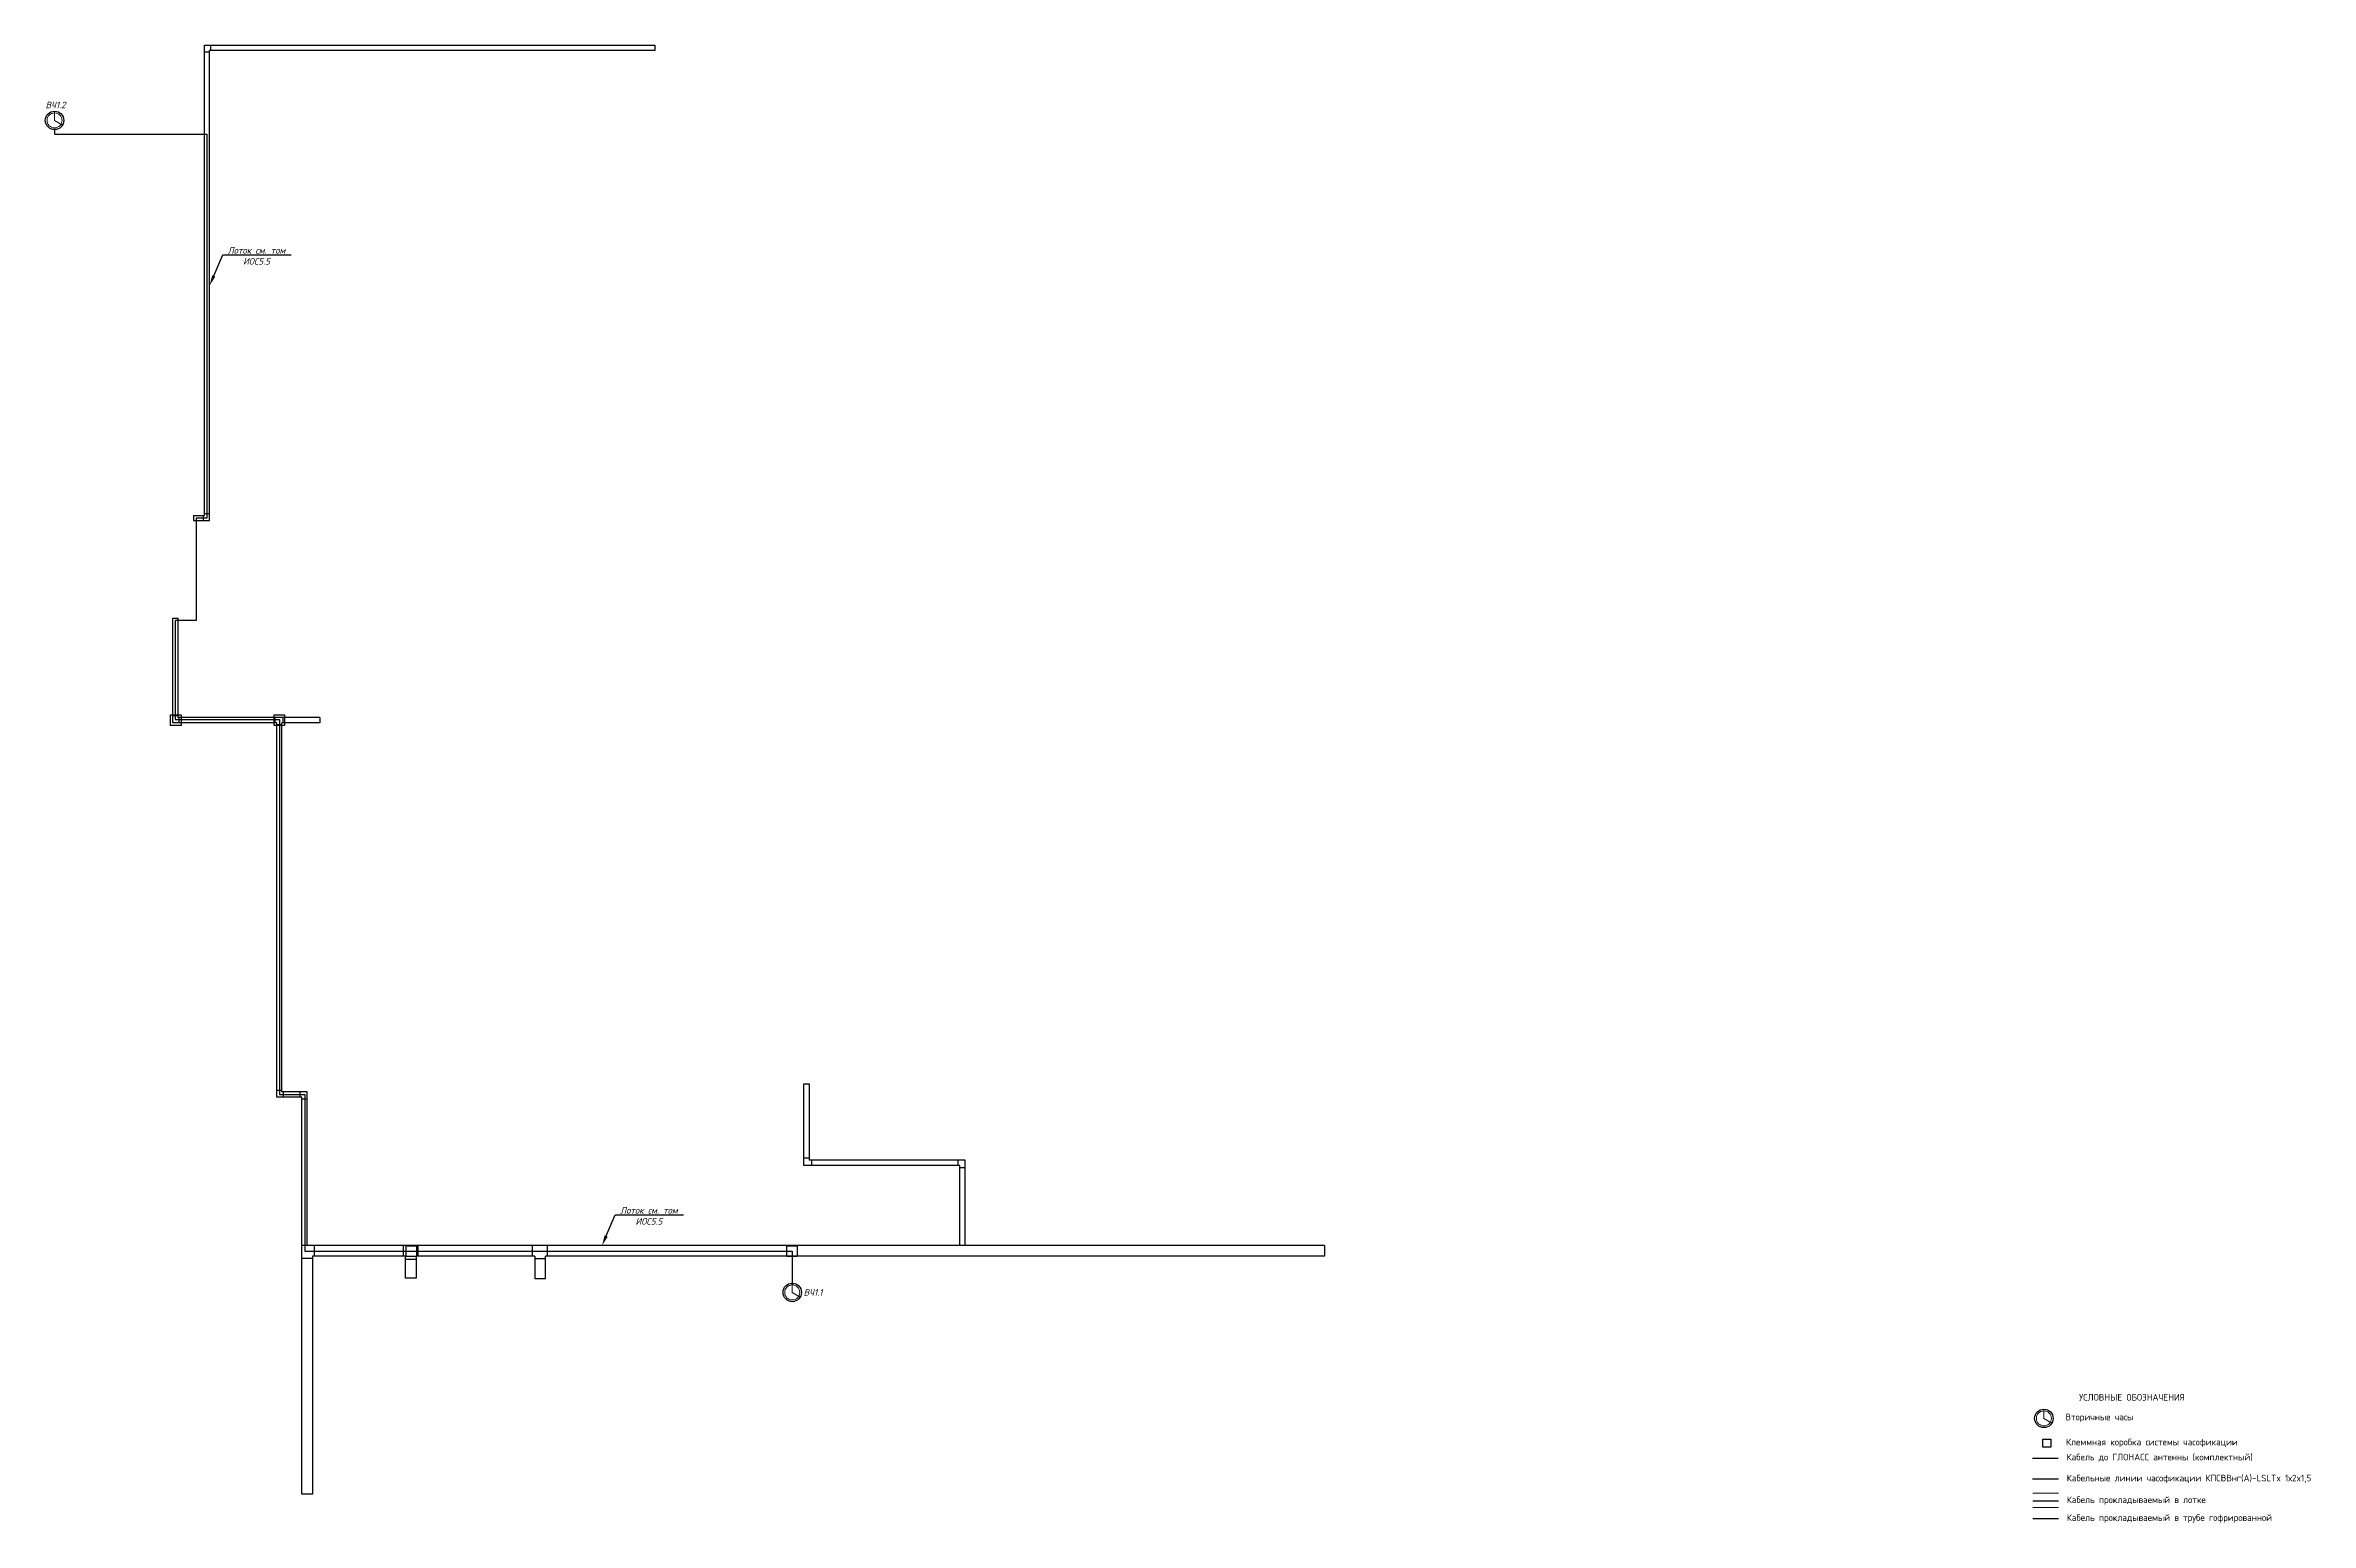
# Model space of a CAD drawing. Extents: x 69291107 to 70108111, y -33487476 to -33099794.
# Drawn here: x 69543664 to 69629659, y -33157490 to -33101377 of the extents above; entities that cross this region are included whole.
import ezdxf
from ezdxf import colors
from ezdxf.entities.mleader import LeaderData, LeaderLine
from ezdxf.enums import TextEntityAlignment as Align
from ezdxf.math import Vec2, Vec3

# ---------------------------------------------------------------- set-up
doc = ezdxf.new("R2010")
doc.units = 0
doc.header["$LTSCALE"] = 100
doc.set_wipeout_variables(frame=1)
doc.layers.add('PDF _СС_ЭЧС_Оборудование', color=1, linetype='Continuous')
doc.layers.add('СС. Текст', color=7, linetype='Continuous')
for name, color, linetype, lineweight in [('СС_ЗВ_Кабель', 1, 'Continuous', 30), ('СС_СКК_Лоток', 170, 'Continuous', 25), ('СС_ЭЧС_Кабель', 180, 'Continuous', 30), ('СС_ЭЧС_Оборудование', 180, 'Continuous', 30)]:
    doc.layers.add(name, color=color, linetype=linetype, lineweight=lineweight)
doc.styles.add('ICOCPEUR', font='isocpeur.ttf')
doc.styles.add('ISOCPEUR', font='isocpeui.ttf', dxfattribs={"height": 250})
doc.styles.add('ISOCPEURNA', font='isocpeui.ttf')
doc.linetypes.add('Kabl_in_Tube', pattern='A,10,[133,ltypeshp.shx,S=1,R=0,X=0,Y=0],10', length=20)

# ---------------------------------------------------------------- blocks, each defined once
blk = doc.blocks.new('ЧС1')
blk.add_wipeout([(35829, 16235), (35936, 16366), (36085, 16430), (36274, 16411), (36386, 16339), (36480, 16187), (36483, 15992), (36404, 15849), (36282, 15763), (36146, 15735), (35976, 15779), (35854, 15892), (35796, 16064), (35805, 16166)])
at = {"linetype": 'Continuous', "lineweight": 0}
for p, q in [((36146, 16435), (36146, 16085)), ((36146, 16085), (36446, 15906))]:
    blk.add_line(p, q, dxfattribs=at)
at = {"linetype": 'Continuous', "lineweight": 30}
blk.add_circle((36146, 16085), 350, dxfattribs=at)
at = {"lineweight": 0, "ltscale": 100}
blk.add_circle((36146, 16085), 285, dxfattribs=at)
blk = doc.blocks.new('Коробка коммутац')
at = {"layer": 'СС_ЭЧС_Оборудование', "color": 18, "true_color": 0x000000}
for p, q in [((0, 295, -1), (299, 295)), ((0, 0), (0, 295, -1)), ((299, 0), (0, 0)), ((299, 295), (299, 0))]:
    blk.add_line(p, q, dxfattribs=at)
blk = doc.blocks.new('1й этаж лоток')
at = {"layer": 'СС_СКК_Лоток'}
for p, q in [((313033, -83464), (313033, -65611)), ((313033, -65611), (330140, -65611)), ((313233, -65872), (313033, -65872)), ((330140, -65811), (313233, -65811)), ((313233, -83664), (313233, -65811)), ((313276, -65811), (313276, -65611)), ((330140, -65611), (330140, -65811)), ((313033, -83397), (313233, -83397)), ((312624, -83464), (313033, -83464)), ((312624, -83464), (312624, -83664)), ((312624, -83664), (313233, -83664)), ((312983, -83464), (312983, -83664)), ((311832, -91342), (311832, -87368)), ((311832, -87368), (312032, -87368)), ((312032, -87368), (312032, -91142)), ((312032, -91084), (311832, -91084)), ((315731, -91142), (312032, -91142)), ((312070, -91142), (312070, -91342)), ((315722, -91342), (315722, -91142)), ((317414, -91142), (315731, -91142)), ((316029, -91342), (316029, -91142)), ((317414, -91142), (317414, -91342)), ((315779, -91342), (311832, -91342)), ((315779, -105563), (315779, -91342)), ((315779, -91401), (315979, -91401)), ((315979, -105363), (315979, -91342)), ((317414, -91342), (315979, -91342)), ((315979, -105307), (315779, -105307)), ((316736, -105563), (315779, -105563)), ((316936, -105363), (315979, -105363)), ((316027, -105363), (316027, -105563)), ((316673, -105563), (316673, -105363)), ((316736, -111200), (316736, -105563)), ((316736, -105630), (316936, -105630)), ((316936, -111200), (316936, -105363)), ((335795, -108153), (335795, -105058)), ((335795, -105058), (335995, -105058)), ((335995, -105058), (335995, -107953)), ((335995, -107878), (335795, -107878)), ((341714, -108153), (335795, -108153)), ((341914, -107953), (335995, -107953)), ((336081, -107953), (336081, -108153)), ((341646, -108153), (341646, -107953)), ((341714, -111200), (341714, -108153)), ((341714, -108236), (341914, -108236)), ((341914, -111200), (341914, -107953)), ((316736, -120644), (316736, -111200)), ((355555, -111200), (316736, -111200)), ((317136, -111695), (316736, -111695)), ((320675, -111600), (317136, -111600)), ((317136, -111600), (317136, -120644)), ((317218, -111600), (317218, -111200)), ((320592, -111600), (320592, -111200)), ((320675, -112442), (320675, -111600)), ((320675, -111709), (321075, -111709)), ((325583, -111600), (321075, -111600)), ((321075, -111600), (321075, -112442)), ((321152, -111600), (321152, -111200)), ((325491, -111600), (325491, -111200)), ((325583, -111600), (325583, -112443)), ((325583, -111695), (325983, -111695)), ((355555, -111600), (325983, -111600)), ((325983, -112443), (325983, -111600)), ((326064, -111600), (326064, -111200)), ((355555, -111200), (355555, -111600)), ((321075, -112442), (320675, -112442)), ((325583, -112443), (325983, -112443)), ((317136, -120644), (316736, -120644))]:
    blk.add_line(p, q, dxfattribs=at)

msp = doc.modelspace()

# ---------------------------------------------------------------- linework, layer by layer
at = {"layer": 'PDF _СС_ЭЧС_Оборудование', "color": 180, "lineweight": 30, "true_color": 0x3f00ff}
for points in [[(69548419, -33126808), (69548816, -33126808), (69548816, -33127207), (69548419, -33127207)], [(69552353, -33126808), (69552750, -33126808), (69552750, -33127207), (69552353, -33127207)], [(69557359, -33146980), (69557756, -33146980), (69557756, -33147379), (69557359, -33147379)], [(69571812, -33146980), (69572210, -33146980), (69572210, -33147379), (69571812, -33147379)]]:
    msp.add_lwpolyline(points, close=True, dxfattribs=at)
at = {"layer": 'СС_ЗВ_Кабель', "color": 5}
msp.add_line((69619106, -33156653), (69620084, -33156653), dxfattribs=at)
at = {"layer": 'СС_ЗВ_Кабель', "color": 5, "linetype": 'Kabl_in_Tube', "ltscale": 0.5}
msp.add_line((69619106, -33157332), (69620084, -33157332), dxfattribs=at)
at = {"layer": 'СС_СКК_Лоток', "color": 18, "lineweight": 20, "true_color": 0x000000}
for p, q in [((69620084, -33156367), (69619106, -33156367)), ((69620084, -33156907), (69619106, -33156907))]:
    msp.add_line(p, q, dxfattribs=at)
at = {"layer": 'СС_ЭЧС_Кабель', "color": 3}
msp.add_line((69619099, -33155033), (69620076, -33155033), dxfattribs=at)
at = {"layer": 'СС_ЭЧС_Кабель', "color": 5}
msp.add_line((69619105, -33155829), (69620082, -33155829), dxfattribs=at)

# ---------------------------------------------------------------- block references
at = {"layer": 'СС_ЭЧС_Кабель'}
msp.add_blockref('Коробка коммутац', (69619494, -33154615), dxfattribs=at)
at = {"layer": 'СС_ЭЧС_Оборудование'}
msp.add_blockref('ЧС1', (69583385, -33169612, 0), dxfattribs=at)

# ---------------------------------------------------------------- texts
at = {"layer": 'СС. Текст', "insert": (69620026, -33152602, 0), "char_height": 250, "width": 5705.29, "attachment_point": 1, "style": 'ICOCPEUR'}
msp.add_mtext('\\pxi-2,l2,sm1.5,qc,t3;УСЛОВНЫЕ ОБОЗНАЧЕНИЯ', dxfattribs=at)
at = {"layer": 'СС. Текст', "char_height": 250, "attachment_point": 1, "style": 'ICOCPEUR'}
for s, insert in [('\\pxi-2,l2,sm1.5,t3; Вторичные часы', (69620192, -33153350, 0)), ('\\pxi-2,l2,sm1.5,t3; Клеммная коробка системы часофикации', (69620212, -33154301, 0))]:
    msp.add_mtext(s, dxfattribs=dict(at, insert=insert))
for s, width, insert in [('Кабель до ГЛОНАСС антенны (комплектный)', 8635.09, (69620391, -33154873, 0)), ('Кабельные линии часофикации КПСВВнг(А)-LSLTx 1х2x1,5', 9833.1, (69620398, -33155669, 0)), ('Кабель прокладываемый в лотке', 11279.86, (69620399, -33156493, 0)), ('Кабель прокладываемый в трубе гофрированной', 11279.86, (69620399, -33157172, 0))]:
    msp.add_mtext_dynamic_manual_height_columns(s, width=width, gutter_width=1, heights=[0], dxfattribs=dict(at, insert=insert))
at = {"layer": 'СС_ЭЧС_Оборудование', "color": 0, "lineweight": 30, "ltscale": 50, "style": 'ISOCPEUR'}
for s, p in [('ВЧ1.2', (69543673, -33103844)), ('ВЧ1.1', (69572450, -33148942))]:
    msp.add_text(s, height=250, dxfattribs=at).set_placement(p, align=Align.BOTTOM_LEFT)

# ---------------------------------------------------------------- leaders
at = {"layer": 'СС_СКК_Лоток', "color": 7}
ml = msp.add_multileader_mtext('Standard', dxfattribs=at)
ml.set_content('Лоток см. том ИОС5.5', color=7, style='ISOCPEURNA')
ml.set_leader_properties()
ml.build(insert=Vec2(0, 0))
ml.multileader.update_dxf_attribs({"text_left_attachment_type": 6, "text_right_attachment_type": 6, "dogleg_length": 100, "arrow_head_size": 400})
ctx = ml.context
ctx.base_point, ctx.char_height, ctx.arrow_head_size, ctx.landing_gap_size, ctx.plane_origin = Vec3(69550502, -33109339), 250, 400, 0, Vec3(69556440, -33110530)
ctx.left_attachment, ctx.right_attachment, ctx.text_align_type = 6, 6, 1
notes = []
notes.append((ctx, [(1, (1, 1, 0), (69550402, -33109339), (1, 0), 100, [(0, [(69549901, -33110503)], 0, [])])]))
ctx.mtext.insert, ctx.mtext.width, ctx.mtext.alignment, ctx.mtext.flow_direction = Vec3(69551682, -33109039), 2467.27, 2, 5
ml = msp.add_multileader_mtext('Standard', dxfattribs=at)
ml.set_content('Лоток см. том ИОС5.5', color=7, style='ISOCPEURNA')
ml.set_leader_properties()
ml.build(insert=Vec2(0, 0))
ml.multileader.update_dxf_attribs({"text_left_attachment_type": 6, "text_right_attachment_type": 6, "dogleg_length": 100, "arrow_head_size": 400})
ctx = ml.context
ctx.base_point, ctx.char_height, ctx.arrow_head_size, ctx.landing_gap_size, ctx.plane_origin = Vec3(69565398, -33145801), 250, 400, 0, Vec3(69571336, -33146992)
ctx.left_attachment, ctx.right_attachment, ctx.text_align_type = 6, 6, 1
notes.append((ctx, [(1, (1, 1, 0), (69565298, -33145801), (1, 0), 100, [(0, [(69564797, -33146966)], 0, [])])]))
ctx.mtext.insert, ctx.mtext.width, ctx.mtext.alignment, ctx.mtext.flow_direction = Vec3(69566578, -33145501), 2467.27, 2, 5
for ctx, leaders in notes:
    for number, flags, end, landing, length, lines in leaders:
        leader = LeaderData()
        leader.index, (leader.has_last_leader_line, leader.has_dogleg_vector, leader.attachment_direction) = number, flags
        leader.last_leader_point, leader.dogleg_vector, leader.dogleg_length = Vec3(end), Vec3(landing), length
        for number, points, colour, breaks in lines:
            line = LeaderLine()
            line.index, line.vertices, line.color, line.breaks = number, Vec3.list(points), colors.encode_raw_color(colour), breaks
            leader.lines.append(line)
        ctx.leaders.append(leader)

# ---------------------------------------------------------------- next in the draw order: block references
at = {"layer": 'СС_ЭЧС_Оборудование'}
for p in [(69507869, -33120314), (69535872, -33164830)]:
    msp.add_blockref('ЧС1', p, dxfattribs=at)

# ---------------------------------------------------------------- next in the draw order: linework, layer by layer
at = {"layer": 'СС_ЭЧС_Кабель', "color": 5}
msp.add_lwpolyline([(69544014, -33104579), (69544014, -33104757), (69549791, -33104757), (69549791, -33119335), (69549395, -33119335), (69549395, -33123220), (69548597, -33123220), (69548597, -33126985), (69552554, -33126985), (69552554, -33141229), (69553511, -33141229), (69553511, -33147180), (69557558, -33147180), (69572017, -33147180), (69572017, -33148406)], dxfattribs=at)

# ---------------------------------------------------------------- next in the draw order: block references
msp.add_blockref('1й этаж лоток', (69236668, -33035766))

doc.saveas('drawing.dxf')
